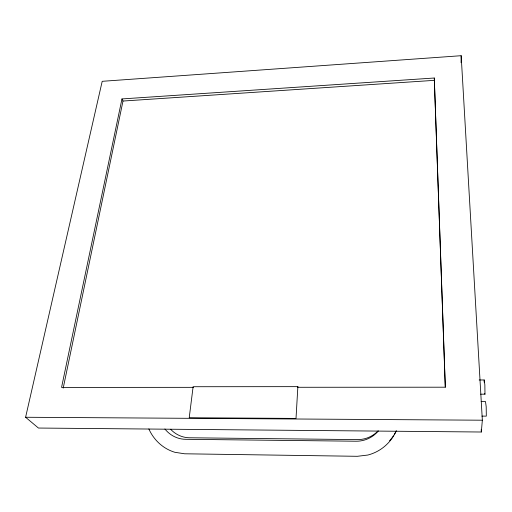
<?xml version="1.0" encoding="UTF-8"?>
<svg xmlns="http://www.w3.org/2000/svg" width="512" height="512" viewBox="0 0 512 512"><rect width="100%" height="100%" fill="white"/><g stroke="black" fill="none" stroke-linecap="round" stroke-linejoin="round"><path stroke-width="0.77" d="M461.082 62.682L461.171 55.699L102.202 81.312L25.6 417.261L38.445 428.045L481.325 432.013L482.342 420.205L461.171 55.699M484.147 382.144L484.192 379.968L479.149 379.981M480.634 394.176L484.979 394.182L484.858 384.858L484.192 379.968M63.206 388.115L122.995 101.037L121.965 98.931L434.291 78.016L445.318 387.2L297.408 387.283M121.965 98.931L61.555 387.418L193.472 387.341M122.995 101.037L434.349 80.346L434.291 78.016M481.12 401.542L485.498 401.555L486.195 406.765L486.317 416.134L481.901 416.109M25.6 417.261L482.342 420.205M484.672 393.594L484.979 394.182M481.184 429.619L481.325 432.013M434.349 80.346L445.286 387.213M396.365 430.637A45.229 43.904 60.1 0 1 367.885 455.034L357.338 456.301L184.634 453.792L174.886 452.294A43.232 41.005 88.6 0 1 148.858 428.941M377.837 431.136A29.562 28.71 59.8 0 1 357.414 439.603L189.581 437.779A28.275 26.848 88.4 0 1 170.637 429.274M378.362 430.886A30.061 29.184 60.1 0 1 356.058 441.216L185.555 439.302A28.736 27.258 88.6 0 1 164.902 428.986M396.077 431.283A44.48 43.187 59.8 0 1 394.214 434.611M393.376 435.898A44.48 43.187 59.8 0 1 389.594 440.736M297.869 386.65L296.013 418.419L189.222 417.741L193.114 386.726L297.869 386.65"/></g></svg>
